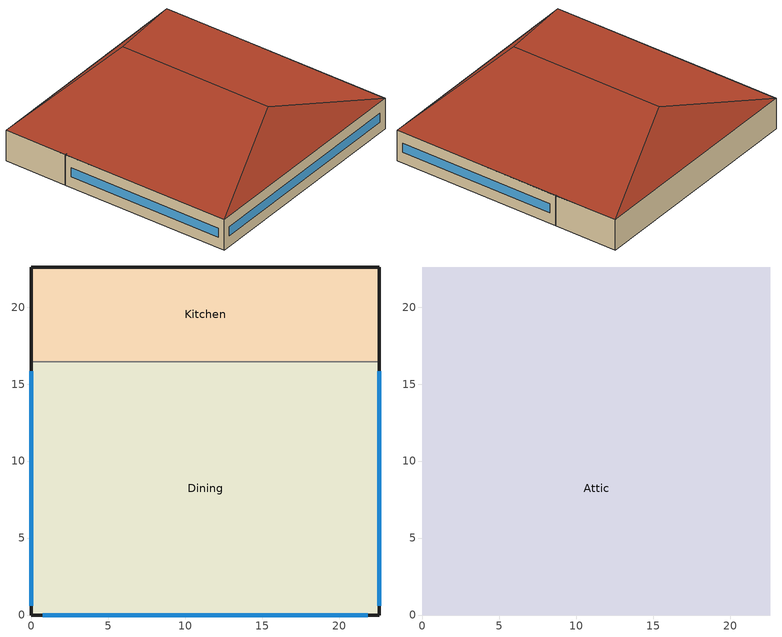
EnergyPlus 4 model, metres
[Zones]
Dining
 floor ground (GROUND_FLOOR): 22.61,16.44 22.61,0 0,0 0,16.44 z0
 wall outside (EXT_WALL): 0,16.44 0,0 22.61,0 22.61,16.44 z0:3.05
 wall to Kitchen (ADJ_WALL): 22.61,16.44 0,16.44 z0:3.05
 window (EXT_WINDOW1): 0.75,0 21.86,0 / 0,15.84 0,0.6 / 22.61,0.6 22.61,15.84 z1.07:1.98
 ceiling to Attic (ADJ_CEILING): 0,16.44 0,0 22.61,0 22.61,16.44 z3.05
Kitchen
 floor ground (GROUND_FLOOR): 22.61,22.61 22.61,16.44 0,16.44 0,22.61 z0
 wall outside (EXT_WALL): 22.61,16.44 22.61,22.61 0,22.61 0,16.44 z0:3.05
 wall to Dining (ADJ_WALL): 0,16.44 22.61,16.44 z0:3.05
 ceiling to Attic (ADJ_CEILING): 0,22.61 0,16.44 22.61,16.44 22.61,22.61 z3.05
Attic
 floor to Kitchen (ADJ_CEILING): 22.61,22.61 22.61,16.44 0,16.44 0,22.61 z3.05
 floor to Dining (ADJ_CEILING): 22.61,16.44 22.61,0 0,0 0,16.44 z3.05
 roof outside (EXT_ROOF): 11.3,3.77,6.82 22.61,0,3.05 22.61,22.61,3.05 11.3,18.84,6.82; 22.61,22.61,3.05 0,22.61,3.05 11.3,18.84,6.82; 0,0,3.05 22.61,0,3.05 11.3,3.77,6.82; 11.3,18.84,6.82 0,22.61,3.05 0,0,3.05 11.3,3.77,6.82
[Building]
TRNSYS17: North Axis {deg}=0; Terrain=City; Loads Convergence Tolerance Value=0; Temperature Convergence Tolerance Value {deltaC}=0; Solar Distribution=FullInteriorAndExterior; Maximum Number of Warmup Days=0
[Site:Location]
LocationName=not used; Latitude {deg}=0; Longitude {deg}=0; TimeZone {hr}=0; Elevation {m}=0
[Construction]
GROUND_FLOOR; EXT_WALL; EXT_ROOF; ADJ_WALL; ADJ_CEILING; EXT_WINDOW1: 
[SurfaceProperty:OtherSideCoefficients]
BOUNDARY=IDENTICAL; BOUNDARY=INPUT 1*TBOUNDARY; BOUNDARY=INPUT 1*TGROUND; BOUNDARY=20; BOUNDARY=15
[Zone] Type=1; Multiplier=1
Name | Part of Total Floor Area
Dining; Kitchen | Yes
Attic | No
